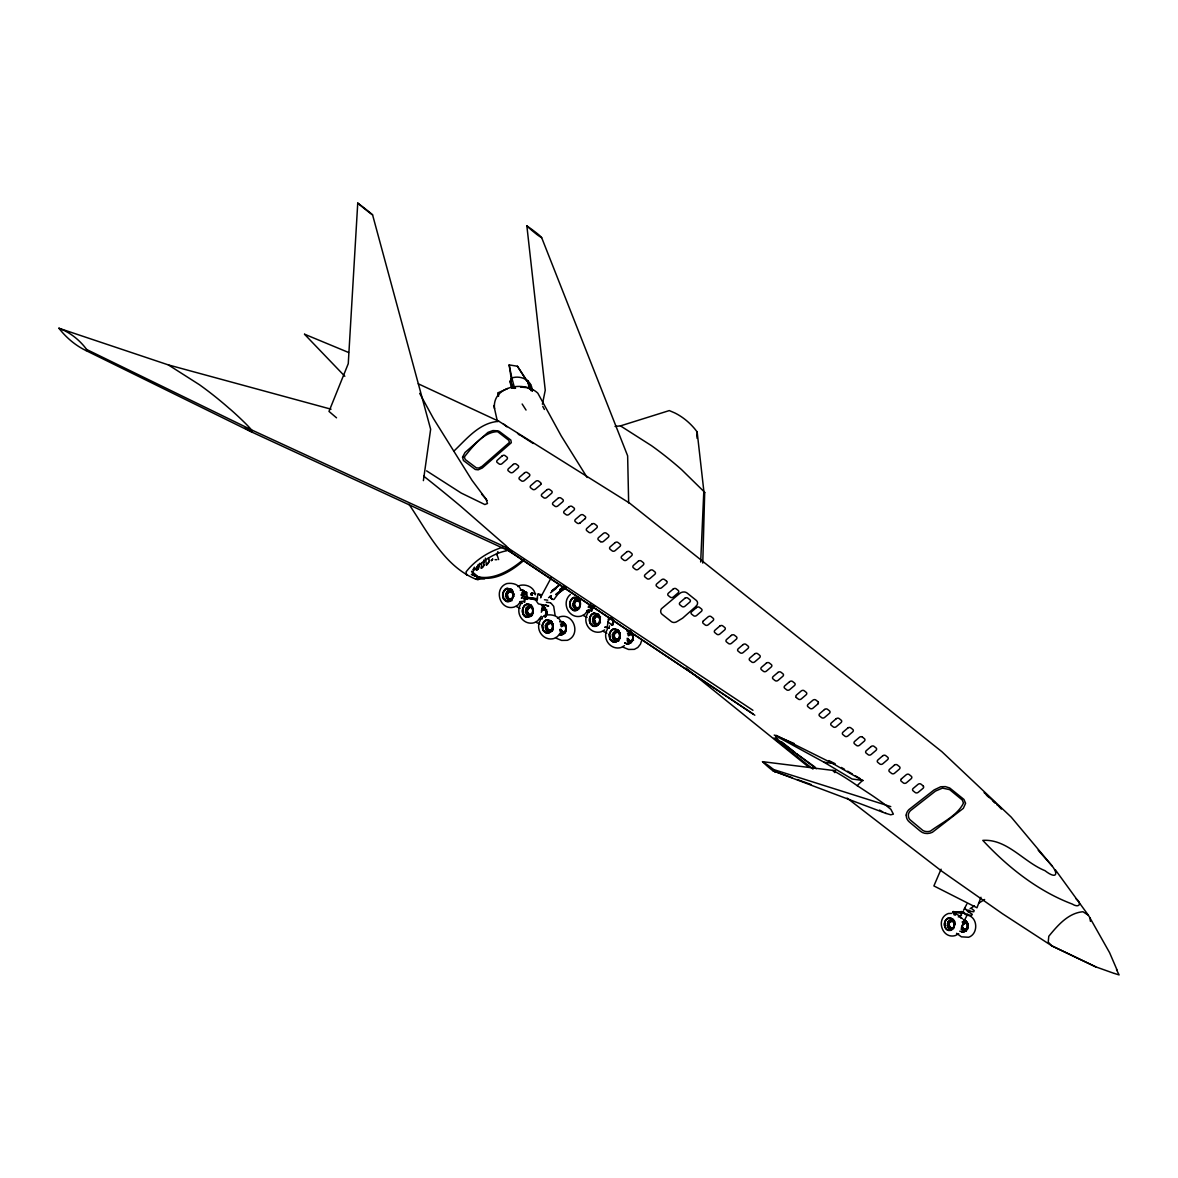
<?xml version="1.0" encoding="UTF-8"?>
<svg xmlns="http://www.w3.org/2000/svg" width="1178" height="1178" viewBox="0 0 1178 1178"><rect width="100%" height="100%" fill="white"/><g stroke="black" fill="none" stroke-linecap="round" stroke-linejoin="round"><path stroke-width="1.5" d="M542.13 605.772A7.112 5.64 -82.3 0 1 544.118 606.699L546.474 610.984L545.664 616.079M555.074 615.093L553.689 606.331L551.024 603.18M608.731 617.787L607.274 626.608M506.923 596.524L506.938 594.419M526.713 612.28L526.728 610.175M553.307 623.604L552.526 624.369L550.391 622.676L547.947 623.339L546.504 626.019L546.518 628.036L547.431 627.771M573.936 605.566L575.379 600.868L577.824 600.206L579.959 601.899M620.335 632.645L619.54 633.411L617.405 631.717L614.96 632.38L613.517 635.06L613.532 637.077L614.445 636.812M948.481 925.658L948.496 923.685M513.122 593.535A6.243 4.948 -82.3 0 1 510.899 600.147L507.041 601.163L505.215 600.294L503.801 598.571L503.035 593.859A6.243 4.948 -82.3 0 1 507.129 588.72L510.987 589.56L513.431 594.301L512.931 597.408L510.766 599.249L510.825 600.5L509.176 600.544L506.363 598.306L505.745 594.257L507.644 590.738L512.106 590.001M533.236 611.662L532.265 615.387L530.615 616.256L527.376 615.564L525.506 612.162L526.198 608.025L529.01 605.639L532.338 606.375L532.736 608.614M552.718 625.047A6.243 4.948 -82.3 0 1 550.479 631.658L546.621 632.689L544.81 631.806L543.397 630.083L542.631 625.385A6.243 4.948 -82.3 0 1 546.71 620.246L550.582 621.071L553.012 625.827L553.277 629.612L552.055 631.143L548.757 632.071L545.944 629.832L545.34 625.768L548.815 621.41L551.687 621.528L551.422 622.809M579.944 606.449L577.78 608.29L577.838 609.541L576.189 609.586L574.599 608.849L572.729 605.448L574.658 599.779L577.942 598.895L579.561 599.646L579.046 600.765M600.25 620.703L597.629 625.297L593.683 626.284C587.822 624.502 588.175 615.004 593.8 613.12L597.968 613.988C601.767 617.346 600.824 624.561 595.921 626.357L593.756 626.416C587.881 624.664 588.102 615.078 593.771 613.208L597.835 614.062C600.957 616.963 600.795 622.293 597.747 625.179L595.98 625.341L593.167 623.103L593.226 617.066L596.039 614.68L599.352 615.417L599.749 617.655L600.53 616.889M619.731 634.088A6.243 4.948 -82.3 0 1 617.493 640.699L613.635 641.73L611.824 640.847L610.41 639.124L609.644 634.427A6.243 4.948 -82.3 0 1 613.738 629.288L617.596 630.112L620.04 634.868L619.54 637.961L617.375 639.816L617.434 641.068L615.77 641.112L612.972 638.874L612.354 634.809L615.829 630.451L619.142 631.172L618.627 632.291M952.089 928.235L952.148 929.398L948.437 930.325C942.96 928.676 943.21 919.768 948.511 918.045L952.457 918.766C956.021 921.932 955.137 928.706 950.528 930.399L948.496 930.458C942.93 928.765 943.21 919.768 948.54 917.956L950.587 917.898C955.167 919.562 955.638 926.217 952.236 929.295L949.1 928.75L947.333 925.555L947.995 921.667L952.236 919.385L954.872 921.49L954.592 925.069L953.238 927.601L950.882 928.264C947.465 927.263 947.73 921.77 950.926 920.636L954.136 922.212M702.765 563.084L704.694 492.301L681.532 469.58A515.066 408.84 -82.3 0 0 651.508 445.682L620.467 425.891L615.063 426.421M510.766 599.249L509.485 599.278C505.848 598.218 506.128 592.372 509.529 591.165L512.945 592.858M531.793 614.342L529.275 615.049C525.638 613.974 525.918 608.142 529.32 606.935L531.823 607.495M552.511 628.919L549.066 630.804L546.931 629.111L546.504 626.019L545.34 625.768M577.78 608.29L575.276 607.76L573.936 603.548L572.773 603.298M597.57 624.045L596.289 624.09C592.652 623.015 592.946 617.184 596.333 615.961L598.836 616.536M617.375 639.816L614.872 639.271L613.517 635.06L612.354 634.809M523.915 602.149L524.578 596.981L536.962 598.822M590.958 611.191L591.621 606.022L594.846 606.523M700.674 562.024L703.826 490.946L697.14 431.884L694.637 428.718A85.081 67.529 -82.3 0 0 674.847 412.963L669.295 410.577L620.467 425.891M423.388 480.639L430.647 429.263L372.587 214.897A20.806 3.092 32.8 0 0 369.141 211.922A97.362 14.504 32.8 0 0 357.744 203.087L348.261 363.663L329.001 411.416A614.621 91.545 32.8 0 0 336.525 417.822M524.725 602.164L525.329 597.629L536.903 599.808M591.768 611.22L592.372 606.67M530.144 616.462L530.262 615.181L531.543 615.152M549.949 632.218L550.052 630.937L551.333 630.907M577.382 609.748L577.485 608.452M597.172 625.503L597.275 624.222M951.706 929.589L951.809 928.382L953.017 928.352M510.81 591.165L510.913 589.854L512.533 590.605L512.018 591.724M530.601 606.92L530.704 605.61M550.391 622.676L550.509 621.366L552.129 622.131L551.613 623.25M577.824 600.206L577.942 598.895M597.614 615.961L597.732 614.651M617.405 631.717L617.522 630.407M952.133 920.622L952.236 919.385M962.853 928.529L964.856 930.119L964.753 931.356L962.117 929.251L962.397 927.174L961.542 927.469M484.04 561.126A7.318 1.767 -71.6 0 0 484.143 564.822L483.584 565.72A12.089 2.916 -71.6 0 1 481.154 568.061L481.773 562.981M542.395 404.245L545.252 390.242L526.861 225.911A97.362 35.738 23.5 0 1 538.39 234.481A20.806 7.642 23.5 0 1 541.689 237.706L627.638 455.842L628.654 502.918M537.065 598.483L537.948 594.183L541.718 594.699M540.731 597.85L541.306 594.993L537.948 594.183M953.09 920.754L953.341 919.547L951.75 919.576L951.853 920.754M953.09 912.258L962.087 911.566L961.866 912.67L953.09 912.258L961.881 912.891M953.738 912.346L963.707 911.978M494.554 408.737C491.638 386.458 524.077 380.052 537.831 393.187L561.184 435.86L587.159 477.502M509.176 600.544L509.485 599.278M528.966 616.3L529.275 615.049M548.757 632.071L549.066 630.804M576.189 609.586L576.498 608.319M595.98 625.341L596.289 624.09M615.77 641.112L616.079 639.845M950.587 929.442L950.882 928.264M704.724 492.566L703.693 492.949M542.174 618.082L542.528 616.83M589.398 611.367L589.751 610.116M609.188 627.123L609.541 625.871M545.591 616.035L546.415 610.999L544.103 606.817L542.116 605.89M612.604 625.076L613.488 620.026L612.678 625.12M533.222 611.838L530.866 616.241L526.743 617.375C520.809 615.564 521.118 606.037 526.787 604.078L530.939 604.947L533.266 609.232M520.543 604.476C514.963 613.782 523.739 625.651 534.164 622.75L537.61 620.88L540.26 617.566M527.641 610.233L529.997 605.831M540.334 620.232C534.768 629.538 543.529 641.421 553.954 638.52L557.4 636.635L560.051 633.322M587.557 613.517C581.991 622.823 590.752 634.692 601.178 631.791L604.638 629.921M607.347 629.273C601.781 638.579 610.557 650.462 620.983 647.561L624.428 645.677M641.877 639.904L640.449 644.175L637.799 647.488L634.353 649.358L628.581 649.461L623.206 647.237M962.411 925.628L966.402 921.299L963.324 922.124L963.766 923.11M479.549 563.452A42.04 7.451 -65.9 0 1 479.063 565.19A7.318 1.296 -65.9 0 0 478.43 568.223L477.915 568.871A12.089 2.15 -65.9 0 1 476.148 569.754L478.018 564.733M512.533 597.099L512.975 594.404L511.767 592.195M532.279 595.288L531.057 595.126L531.69 592.843L535.681 593.8M532.338 612.854L532.765 610.16L531.572 607.951M541.276 612.251L542.528 609.939L544.751 609.365M546.563 614.769L546.563 610.808M552.129 628.61L552.556 625.916L551.363 623.707M579.561 606.14L579.988 603.445L578.796 601.236M599.352 621.896L599.779 619.201L598.586 616.992M619.142 637.651L619.569 634.957L618.376 632.748M953.753 926.202L954.165 923.67L953.031 921.594M961.911 925.599L964.075 922.904L967.02 923.464M524.195 595.258L525.388 592.004L521.383 598.174M967.653 926.836L967.904 928.882M527.037 597.864L526.654 598.91L524.033 598.483M980.965 897.268L976.96 907.782L933.889 885.93L941.075 869.202M532.235 391.096C532.338 380.347 521.103 374.957 511.841 377.961L509.986 381.716L511.605 388.225M531.042 594.389L531.69 592.843L532.044 594.124L531.69 592.843L531.293 594.021M488.649 558.593L488.502 558.563A42.04 13.532 -76.5 0 0 488.296 557.989A7.318 2.356 -76.5 0 0 489.665 560.11L489.135 561.243A12.089 3.887 -76.5 0 1 486.323 564.984L486.47 565.013A12.089 3.887 -76.5 0 0 489.282 561.288M509.294 598.851L508.778 599.97L507.556 598.468L508.366 597.732M529.084 614.607L528.569 615.726L527.346 614.224L528.171 613.488M545.547 608.157L545.031 609.276L545.988 610.41L546.725 609.63M565.337 623.913L565.779 626.166M562.083 632.144L561.567 633.278L563.158 634L563.305 632.719L560.595 629.538L559.697 629.862M596.097 623.648L595.582 624.767L594.36 623.265L595.184 622.529M632.35 632.954L631.835 634.073L632.792 635.207L633.543 634.427M629.096 641.185L628.581 642.319L630.171 643.041L630.318 641.76L627.624 638.579M953.267 921.167L953.753 920.106M950.705 927.852L950.219 928.912L949.07 927.498L949.836 926.791M963.236 930.635L963.722 929.589M532.323 390.772L532.854 389.771L527.081 387.65L520.602 387.076M304.66 334.257L348.541 352.458M537.639 597.879L536.123 600.692L538.361 603.858L548.654 606.022M540.864 596.907L551.245 577.632M962.735 911.713L960.026 916.749L962.617 918.811M963.516 910.27L966.814 904.144M965.018 919.135L967.727 914.099M484.291 564.866L483.731 565.779A12.089 2.916 -71.6 0 1 481.301 568.105M507.585 599.808L508.263 598.718M527.376 615.564L528.053 614.474M540.584 617.36L541.262 616.256M547.166 631.334L547.844 630.23M574.599 608.849L575.276 607.76M560.375 633.116L561.052 632.012L560.139 630.893M587.807 610.631L588.485 609.541M594.389 624.605L595.067 623.515M614.194 640.376L614.872 639.271M627.403 642.157L628.08 641.053L627.152 639.934M949.1 928.75L949.733 927.719M563.585 586.32L553.94 599.514L551.922 599.234L550.185 597.275M521.972 598.247L523.459 596.259M590.369 604.181L588.146 607.171L590.988 607.568M589.486 606.258L590.958 604.255M520.941 595.052L522.796 593.491L524.976 593.977M521.928 595.184L524.961 593.609M533.31 612.987L531.455 614.548L529.349 614.106M561.523 626.711L564.542 625.12M608.746 619.981L611.765 618.406M611.794 624.693L613.046 622.382L612.604 619.716L610.749 618.273L608.555 618.848M628.537 635.752L631.57 634.162M963.251 924.494L965.003 923.037M967.727 928.087L965.989 929.56L963.972 929.103M521.574 594.905L525.035 593.079M520.47 601.811L517.819 605.124L514.374 606.994C500.032 611.367 492.875 588.558 506.82 583.566C511.915 582.742 517.819 583.89 520.529 588.779M541.365 610.66L544.84 608.835M545.974 614.96L545.502 617.169M570.402 594.448C560.713 602.621 568.974 619.643 581.387 616.035L584.833 614.165L587.483 610.852M561.155 626.431L563.261 624.59L563.202 623.339L561.626 624.207L562.097 625.253M565.764 630.716L565.307 632.939M608.393 619.702L611.853 617.876M612.059 625.165L612.987 624.001M628.183 635.457L631.644 633.631M631.85 640.92L632.777 639.757L633.514 640.42M477.944 568.753L477.311 569.46L478.577 568.282A7.318 1.296 -65.9 0 1 479.711 563.864M453.81 451.189C466.812 438.834 479.593 422.475 498.957 421.341L629.641 503.168L941.87 751.667L1011.18 817.076L1052.057 865.874C1058.831 874.488 1056.165 879.421 1044.96 870.66C1023.594 862.031 1007.043 838.677 982.805 840.385C1007.75 867.141 1037.715 890.966 1072.216 904.041C1079.298 908.547 1082.332 903.393 1076.147 898.947M528.893 383.689L517.422 366.24L509.161 364.9L511.223 378.609M954.077 911.625C951.206 911.669 956.33 911.963 955.638 914.643M584.921 518.791L585.127 518.614A2.194 1.62 -22.5 0 0 585.157 516.406L583.198 514.933A2.15 1.576 -22.5 0 0 580.268 515.272L575.571 519.292A2.194 1.62 -22.5 0 0 575.335 521.677L577.279 523.165A2.135 1.576 -22.5 0 0 580.003 523.003L580.224 522.826M560.345 631.776L561.17 631.025M627.359 640.817L628.183 640.066M967.918 923.257L967.639 925.334M524.181 560.08C510.972 571.89 490.313 584.671 472.805 574.746L472.29 572.169C480.933 561.67 493.494 553.307 506.996 550.671M472.834 569.71L473.158 569.43A7.318 0.987 -59.6 0 1 473.747 568.459M580.106 522.929L585.039 518.688M695.845 606.479L682.636 618.155L677.321 621.38A5.301 4.344 -37.5 0 1 671.342 621.616L662.065 614.283A5.286 4.344 -37.5 0 1 661.403 608.79L679.603 593.535A5.316 4.197 -19.1 0 1 686.98 592.946L696.286 600.382A5.316 4.197 -19.1 0 1 695.845 606.464M703.399 620.894L708.096 616.86A2.165 1.708 -19.1 0 1 711.1 616.609L713.132 618.244A2.165 1.708 -19.1 0 1 712.955 620.718L708.258 624.752A2.165 1.708 -19.1 0 1 705.254 625.003L703.222 623.368A2.165 1.708 -19.1 0 1 703.399 620.894M731.376 635.384L726.664 639.418A2.165 1.708 -19.1 0 0 726.487 641.907L728.534 643.527A2.165 1.708 -19.1 0 0 731.523 643.291L736.235 639.256A2.165 1.708 -19.1 0 0 736.412 636.768L734.365 635.148A2.165 1.708 -19.1 0 0 731.376 635.398M817.694 704.12L812.997 708.155A2.165 1.708 -19.1 0 1 810.008 708.39L807.961 706.771A2.165 1.708 -19.1 0 1 808.152 704.282L812.835 700.262A2.165 1.708 -19.1 0 1 815.839 700.012L817.885 701.646M882.675 755.849L877.978 759.884A2.165 1.708 -19.1 0 0 877.787 762.372L879.833 763.992A2.165 1.708 -19.1 0 0 882.837 763.742L887.535 759.722A2.165 1.708 -19.1 0 0 887.711 757.233L885.679 755.613A2.165 1.708 -19.1 0 0 882.675 755.849M551.716 590.914L558.887 585.245M551.922 591.091L559.108 585.422M550.597 592.784L556.355 588.264M522.399 560.375C508.867 571.639 488.841 583.095 471.362 574.466M539.495 595.184L540.304 595.288M960.998 929.103L961.925 928.397L961.469 927.042M506.363 598.306L507.35 597.585M526.154 614.062L527.14 613.34M573.377 607.347L574.363 606.626M545.944 629.832L546.931 629.111M593.167 623.103L594.154 622.382M612.972 638.874L613.944 638.152M947.951 927.336L948.879 926.659M548.55 597.717L551.407 595.641M559.948 589.398L562.789 587.321M560.065 589.972L564.336 586.85M555.987 594.139L565.955 586.865M556.09 594.669L566.058 587.395M560.124 589.545L562.981 587.469M556.281 594.802L566.265 587.542M484.614 578.943L475.588 579.075L478.032 579.782L480.712 577.853L478.459 576.999L475.588 579.075C443.811 565.838 427.452 531.455 409.002 504.317M970.127 908.606L974.471 905.867M978.83 903.128L984.631 899.491M577.279 599.219L579.223 598.13M544.796 616.933L546.018 616.256M958.715 933.742L955.476 935.509C942.002 939.617 935.273 918.177 948.378 913.495L951.883 913.362M525.314 591.783L522.045 592.681L522.517 593.741M545.105 607.553L541.836 608.437L542.307 609.497M517.819 586.585L520.102 585.363C526.728 583.89 534.459 587.483 535.283 594.787M557.415 618.097L559.697 616.874C574.069 612.383 581.328 635.281 567.325 640.317L561.567 640.42L556.193 638.196M958.288 916.955L961.513 915.232M541.541 609.806L543.721 609.232C546.857 610.13 546.769 615.24 543.721 616.197M576.587 601.443L578.766 600.868M549.154 623.913L550.2 623.368M561.332 625.562L563.526 624.988C566.647 625.886 566.559 630.996 563.511 631.968L561.332 631.511L560.095 629.273M628.345 634.603L630.539 634.029C633.661 634.927 633.573 640.037 630.539 641.009L628.345 640.552L627.123 638.314M950.955 921.785L951.957 921.27M530.615 384.588L529.879 384.956L531.101 389.83M834.834 772.635A332.608 270.587 -38.4 0 1 832.934 770.412A367.565 299.021 -38.4 0 1 857.172 785.623L862.561 780.425L832.507 763.373L776.081 735.308L776.302 738.459L816.295 768.748M543.868 605.315L541.394 604.991M498.235 392.716L498.456 396.264L498.235 392.716L507.674 388.563M547.741 600.191L544.442 599.749M513.431 594.301L514.33 593.977M547.372 611.529L546.474 613.443L547.402 613.664M594.654 621.056L593.741 621.321L593.756 619.216L594.669 619.407M550.406 602.768L546.371 602.223M505.715 596.407L506.864 596.112M525.506 612.162L526.654 611.883M572.729 605.448L573.877 605.153M545.296 627.918L546.445 627.638M592.519 621.204L593.668 620.909M612.31 636.959L613.473 636.68M947.333 925.555L948.423 925.275M502.888 547.21C488.752 551.437 475.132 560.257 466.046 571.904L466.709 575.188M696.831 433.033L697.14 431.884M522.708 601.34L519.896 601.634M586.659 610.646L589.471 610.337M509.529 598.733L510.678 598.66M576.543 607.774L577.691 607.701M529.32 614.489L530.468 614.415M543.559 616.403L544.707 616.33M596.333 623.53L597.496 623.456M549.11 630.245L550.273 630.171M616.123 639.286L617.287 639.212M630.363 641.2L631.526 641.141M950.926 927.734L952.015 927.675M512.077 600.618L510.354 600.706L510.457 599.425L511.753 599.381M618.686 641.185L616.963 641.259L617.066 639.978L618.362 639.948M522.325 603.327L520.146 603.401L522.31 603.254M609.129 628.124L604.962 627.211M546.401 615.093C551.495 614.253 557.415 615.417 560.11 620.291M510.722 591.695L508.572 592.269L507.335 594.581L508.543 598.203M577.735 600.736L575.6 601.31L574.349 603.622L575.556 607.244M530.512 607.45L528.377 608.025L527.126 610.337L528.333 613.959M597.54 616.492L595.391 617.066L594.139 619.378L595.346 623M550.317 623.206L548.168 623.78L546.916 626.092L548.123 629.729M617.331 632.247L615.181 632.822L613.944 635.133L615.137 638.77M952.045 921.122L950.028 921.667L948.864 923.832L949.998 927.248M510.619 591.857L511.753 591.827M597.423 616.654L600.338 618.067M551.245 630.304L549.154 629.862M618.273 639.345L616.168 638.903M951.868 927.822L952.928 927.793M559.8 621.689L561.906 621.645C567.899 623.295 567.634 632.998 561.906 634.839L559.741 634.927C566.058 635.443 568.4 626.269 563.894 622.573A7.112 5.64 -82.3 0 0 559.786 621.616M626.814 630.731L630.922 631.614M961.557 932.107C967.609 932.888 969.641 924.008 965.43 920.592L963.589 919.738M539.966 619.039L542.101 619.01M609.129 628.051L605.05 627.138M964.856 930.119L966.063 930.119L966.343 931.327M511.826 591.297L510.516 591.297L510.413 590.045M598.645 616.094L597.32 616.094L597.217 614.842M618.435 631.85L617.11 631.864L617.022 630.598M495.084 559.697L496.866 559.697M513.343 387.96L515.581 388.195M886.077 813.453L773.033 770.81A109.79 76.776 78.6 0 1 762.519 761.665L835.496 770.736M527.641 599.411L526.581 592.269L526.021 595.626L527.037 599.322L524.225 598.557M551.348 596.598L549.773 596.392L552.364 599.293M591.974 607.73L593.697 607.951M547.932 605.993L545.708 604.903M777.627 738.65L773.887 738.135L812.982 769.101M794.031 743.451L774.24 735.057L824.011 762.225L835.173 763.727L828.856 760.59M863.297 780.528L852.121 779.026L824.011 762.225M524.578 596.981L537.477 598.969L537.021 600.132L525.329 597.629M613.547 634.971L614.474 635.178M546.533 625.93L547.446 626.136M505.745 594.257L506.908 594.507M592.563 619.054L593.727 619.304M525.55 610.013L526.713 610.263M947.377 923.537L948.467 923.773M524.799 591.916L526.581 592.269M513.431 595.891L514.359 596.112M753.036 713.971L508.719 550.833L250.811 431.604L85.523 350.337A104.091 82.622 -82.3 0 1 58.9 328.235L168.336 364.9L331.047 409.193M966.917 915.085C977.917 916.499 978.741 933.874 968.61 937.261L961.395 936.834L956.565 933.3M1114.447 973.47L1119.1 974.913L1116.494 969.685M762.519 761.665A102.088 71.387 78.6 0 1 773.475 769.499L890.759 806.621M86.156 350.632L86.833 349.675L84.242 346.376A85.081 67.529 -82.3 0 0 64.451 330.62L58.9 328.235M967.3 910.123L969.685 910.447L968.684 912.317L967.904 911.374L972.292 914.334L971.6 915.38L965.238 914.526L963.545 912.685L967.094 914.378M847.159 798.124L941.944 871.308L1002.566 913.789L1051.866 945.875L1095.658 966.814L1114.123 973.396M773.033 770.81L792.028 777.657M797.211 779.512L811.038 784.489M518.821 434.594L519.748 435.08M774.653 771.855L775.433 771.678L773.475 769.499M885.561 813.262L890.745 814.808L893.38 814.145L890.892 809.374L885.458 804.942A423.565 369.126 -29.6 0 0 871.072 794.767L857.172 785.623M479.063 565.19L479.21 565.249A42.04 7.451 -65.9 0 0 479.696 563.526M478.135 568.606L478.062 568.93A12.089 2.15 -65.9 0 1 476.295 569.813M418.278 383.807L498.957 421.341M963.604 919.635L965.504 920.533A6.67 5.301 -82.3 0 1 967.639 927.012L965.371 931.047L963.545 932.063L959.717 931.194M1095.658 966.814L1051.866 945.875L1048.229 942.12L1048.788 936.274C1057.55 925.599 1068.21 912.979 1082.965 911.743L1088.369 915.232L1089.959 917.898L1109.602 952.693L1117.186 970.289M583.625 615.726L587.086 617.39M603.416 631.482L606.876 633.16M516.597 606.685L520.058 608.349M536.388 622.44L539.863 624.119M576.572 607.377L577.544 607.848M965.135 922.889C968.007 923.802 967.889 928.529 965.062 929.427L963.015 928.986L961.925 926.909M86.745 349.542L251.694 429.955L509.647 549.081L752.933 710.305M955.623 913.863L958.833 915.439L961.263 918.384M624.841 642.894L626.77 643.836C632.233 644.675 634.883 637.534 632.453 633.366C634.736 637.607 632.144 644.454 626.755 643.968L624.752 642.967M517.554 433.475L518.423 433.975M879.51 810.066L882.631 811.848M509.5 551.348L511.9 552.114L506.393 546.091L460.76 506.304A2190.727 1738.905 -82.3 0 0 423.741 476.192M168.336 364.9L199.391 384.691A515.066 408.84 -82.3 0 1 229.401 408.589C231.654 410.135 267.156 442.604 245.157 427.967M841.416 767.467L844.538 769.322M847.674 771.192L852.357 773.99M855.478 775.86L860.161 778.658M520.956 435.595L533.236 443.502M426.598 470.861L461.246 493.067L484.821 504.537L487.471 503.521L485.954 498.957L481.566 494.068M754.818 715.223L505.009 548.212M573.436 601.31L574.437 602.032M593.226 617.066L594.227 617.802M613.016 632.836L614.032 633.558M506.407 592.269L507.423 592.99M526.198 608.025L527.214 608.761M546.003 623.795L547.004 624.517M947.995 921.667L948.953 922.345M796.446 753.655L815.073 767.114M971.423 908.459L974.177 910.565L973.735 911.787L967.138 910.903L964.708 908.061L965.504 909.033M666.571 581.181L664.539 579.561A2.165 1.708 -19.1 0 0 661.535 579.797L656.838 583.817A2.165 1.708 -19.1 0 0 656.661 586.305L658.693 587.925A2.165 1.708 -19.1 0 0 661.697 587.689L666.395 583.655A2.165 1.708 -19.1 0 0 666.571 581.181M862.399 737.075L864.431 738.709A2.165 1.708 -19.1 0 1 864.254 741.183L859.557 745.218A2.165 1.708 -19.1 0 1 856.553 745.468L854.521 743.833A2.165 1.708 -19.1 0 1 854.698 741.36L859.395 737.325A2.165 1.708 -19.1 0 1 862.399 737.075M600.5 541.6L598.468 539.98A2.165 1.708 -19.1 0 1 598.645 537.492L603.342 533.457A2.165 1.708 -19.1 0 1 606.346 533.222L608.378 534.841A2.165 1.708 -19.1 0 1 608.201 537.33L603.504 541.365A2.165 1.708 -19.1 0 1 600.5 541.6M796.328 697.509L798.36 699.128A2.165 1.708 -19.1 0 0 801.364 698.878L806.061 694.858A2.165 1.708 -19.1 0 0 806.238 692.369L804.206 690.75A2.165 1.708 -19.1 0 0 801.202 690.985L796.505 695.02A2.165 1.708 -19.1 0 0 796.328 697.509M781.662 741.86L795.091 752.595M589.692 607.362L592.49 609.586M607.892 621.837L612.089 625.179M984.101 792.632L984.867 793.25M686.023 668.073L808.653 767.055M923.11 785.859L921.034 784.18A2.179 1.767 -17.4 0 0 918.015 784.371L913.289 788.347A2.165 1.708 -13.1 0 0 913.083 790.821L915.159 792.485A2.194 1.723 -13.1 0 0 918.207 792.338L922.963 788.376A2.15 1.738 -17.4 0 0 923.11 785.859M471.553 571.301L478.459 576.999M503.271 423.786L506.893 426.848M949.866 922.477L949.115 921.814L950.263 920.386L950.72 921.343M595.214 617.935L594.404 617.228L595.641 615.696L596.112 616.727M575.424 602.164L574.614 601.472L575.851 599.941L576.322 600.971M547.991 624.649L547.181 623.957L548.418 622.426L548.889 623.442M528.2 608.893L527.391 608.187L528.627 606.655L529.099 607.686M508.41 593.123L507.6 592.431L508.837 590.9L509.308 591.93M985.309 793.633L995.381 802.925M986.428 795.121L989.064 797.506M619.54 637.961L620.305 638.653M599.735 622.205L600.5 622.897M992.995 801.069L995.042 802.954M996.824 804.618L997.589 805.354M998.267 805.752L1001.388 809.095M304.454 334.184L344.83 376.268M1052.057 865.874L1038.201 850.251M629.376 640.685L628.095 638.447M562.362 631.644L561.081 629.405M967.256 923.022L968.11 924.082M632.615 634.677L633.381 635.605M565.587 625.636L566.353 626.563M487.118 500.532L472.01 480.315L433.519 418.646L419.677 393.349M1055.444 869.924L1088.369 915.232M949.159 920.224L949.821 921.255M614.253 631.305L614.96 632.38M594.448 615.534L595.17 616.624M574.658 599.779L575.379 600.868M547.225 622.264L547.947 623.339M527.435 606.508L528.156 607.583M507.644 590.738L508.351 591.827M522.149 404.01L526.036 410.062M517.422 366.24L526.919 381.157M627.462 633.087L628.095 634.132M560.433 624.045L561.081 625.091M529.555 389.182L527.523 380.509L529.099 383.468M542.764 406.381L544.398 409.473M953.665 912.037L955.137 915.129M953.238 927.601L953.679 928.588M629.111 634.294L628.64 633.249L630.23 632.38L630.274 633.631M608.849 617.478L609.321 618.538M618.597 639.139L619.068 640.184M579.016 607.612L579.488 608.673M551.584 630.097L552.055 631.143M513.078 387.827L510.707 381.348L511.841 377.961L509.161 364.9M531.69 592.843L532.309 594.566M527.523 380.509L531.101 390.684M528.51 615.211L527.7 612.854L528.421 615.284M595.14 620.909L595.567 622.175M600.235 619.098L597.806 614.356L593.933 613.532A6.243 4.948 -82.3 0 0 589.854 618.656L590.62 623.368L592.033 625.091L593.845 625.96L597.702 624.944A6.243 4.948 -82.3 0 0 599.941 618.332M533.222 610.071L530.792 605.315L526.919 604.491A6.243 4.948 -82.3 0 0 522.826 609.615L523.606 614.327L525.005 616.05L526.831 616.933L530.689 615.903A6.243 4.948 -82.3 0 0 532.927 609.291M574.864 606.155L575.644 608.57M962.853 927.027L963.236 928.264M593.123 605.86L593.8 608.334M514.668 388.431L511.841 377.961L509.986 381.716L510.707 381.348L512.342 387.856M953.238 911.507L954.077 914.835M950.631 919.429L950.926 920.636M615.829 630.451L616.123 631.732M596.039 614.68L596.333 615.961M576.233 598.925L576.543 600.206M548.815 621.41L549.11 622.691M529.01 605.639L529.32 606.935M509.22 589.884L509.529 591.165M493.847 405.512L497.411 421.459M485.395 558.122L486.47 565.013M1089.959 917.898L1090.416 921.343M696.758 434.785L697.14 438.393M549.993 621.557L550.097 622.823M530.203 605.801L530.306 607.068M964.841 921.343L964.9 922.521M550.347 630.775L550.406 632.026M543.411 607.583L543.47 608.835M530.556 615.019L530.615 616.256M523.621 591.827L523.68 593.079M817.885 701.632A2.165 1.708 -19.1 0 1 817.694 704.12M577.22 599.116A7.112 5.64 -82.3 0 1 579.223 598.056M626.814 630.657A7.112 5.64 -82.3 0 1 630.937 631.496M541.689 237.706A20.806 7.642 23.5 0 1 536.991 234.555A97.362 35.738 23.5 0 1 526.861 225.911M372.587 214.897A20.806 3.092 32.8 0 1 368.007 211.495A97.362 14.504 32.8 0 1 357.744 203.087M474.16 567.619A7.318 0.987 -59.6 0 1 474.381 567.178M492.699 559.123A12.089 5.006 -80.3 0 1 491.462 560.743L491.314 560.713A12.089 5.006 -80.3 0 0 492.551 559.108M497.896 551.613A12.089 6.184 -82.9 0 1 497.661 552.261M497.411 552.88A12.089 6.184 -82.9 0 1 496.571 554.588M484.011 560.286A42.04 10.131 -71.6 0 1 484.011 562.48L483.849 562.421A42.04 10.131 -71.6 0 0 483.863 560.242M496.512 553.66A51.405 40.803 -82.3 0 1 498.633 559.594M502.653 593.771L503.462 598.851L506.938 601.619L509.102 601.56C514.006 599.764 514.948 592.549 511.149 589.177L506.996 588.323C501.386 590.207 501.003 599.705 506.879 601.487L508.94 601.443C513.814 599.749 514.727 592.593 511.016 589.265L506.967 588.411L504.964 589.471L502.653 593.771M533.045 609.203L533.045 611.838L530.718 616.138L526.669 617.243C518.718 615.211 523.106 600.25 530.822 605.021L533.045 609.203M542.233 625.282L543.043 630.363L546.533 633.146L548.698 633.087C553.601 631.29 554.543 624.06 550.744 620.703L546.577 619.834C540.952 621.734 540.584 631.217 546.459 633.013L548.521 632.954C553.395 631.275 554.308 624.104 550.612 620.777L546.548 619.923L544.56 620.983L542.263 625.297M569.666 602.812L570.476 607.892L573.966 610.66L576.13 610.602C581.034 608.805 581.976 601.59 578.162 598.218L574.01 597.364C568.4 599.249 568.017 608.746 573.892 610.528L575.954 610.484C580.828 608.79 581.741 601.634 578.045 598.306L573.981 597.452L571.993 598.512L569.666 602.812M609.262 634.324L610.071 639.404L613.547 642.187L615.711 642.128C620.615 640.317 621.557 633.101 617.758 629.744L613.605 628.875C607.966 630.775 607.612 640.258 613.488 642.054L615.549 641.995C620.423 640.317 621.321 633.146 617.625 629.818L613.561 628.964L611.573 630.024L609.291 634.338M462.542 457.167L463.425 460.495L475.279 469.477L478.194 469.831L482.332 467.975L511.326 442.707L510.84 440.057L499.737 431.752A4.197 1.9 11.3 0 0 497.764 430.809L492.964 430.559L488.016 432.37L465.015 452.514L462.542 457.167M464.309 456.931L465.251 459.523L476.383 467.887L478.945 467.99L482.052 466.355L509.411 442.442L508.778 440.277L498.294 432.179A2.474 1.458 0.7 0 0 497.087 431.663C483.142 432.267 472.319 447.169 464.309 456.931M906.221 815.102L906.221 815.147A11.353 9.895 -29.6 0 0 909.372 821.994L920.474 831.27A11.279 9.822 -29.6 0 0 932.372 832.286L963.324 808.344L965.607 803.278L963.928 799.42L949.718 787.994L945.374 786.61L940.795 786.742L934.198 789.864L908.989 809.551A11.471 9.144 -9 0 0 906.397 813.954L906.221 815.102M965.283 921.152L966.284 922.889L966.77 921.844L965.283 921.152M524.122 591.636L524.019 592.946L522.693 592.946L522.428 591.665L524.122 591.636M543.912 607.392L543.809 608.702L542.484 608.702L542.219 607.421L543.912 607.392M563.717 623.147L563.599 624.458L562.274 624.458L562.024 623.191L563.717 623.147M630.731 632.188L630.628 633.499L629.302 633.499L629.037 632.233L630.731 632.188M963.53 802.998C957.419 815.662 941.546 822.818 930.502 831.064A9.174 7.996 -29.6 0 1 922.801 830.402L910.064 819.785A9.262 8.069 -29.6 0 1 908.547 817.031L908.312 815.058A9.233 7.362 -9 0 1 908.768 813.203A9.424 7.51 -9 0 1 910.579 810.567L935.509 791.071L942.459 788.111L949.63 789.628L962.22 799.95L963.53 802.998M579.12 599.042L578.854 600.338L577.529 600.338L577.426 599.087L579.12 599.042M963.899 929.987L963.633 931.209L962.117 930.487L962.75 929.457L963.899 929.987M562.318 632.586L561.965 633.852L563.688 633.764L563.599 632.557L562.318 632.586M629.332 641.627L628.978 642.894L630.701 642.805L630.628 641.598L629.332 641.627M548.874 630.363L548.359 631.496L547.137 629.994L547.961 629.243L548.874 630.363M576.307 607.892L575.792 609.011L574.569 607.509L575.394 606.773L576.307 607.892M615.888 639.404L615.372 640.537L614.15 639.036L614.975 638.285L615.888 639.404M540.893 484.143L540.79 484.364A2.194 1.62 -22.5 0 1 540.29 484.968L535.578 489.003A2.15 1.576 -22.5 0 1 532.647 489.341L530.689 487.854A2.194 1.62 -22.5 0 1 530.925 485.469L535.843 481.257A2.15 1.605 -25.1 0 1 538.537 481.066L540.511 482.553A2.179 1.634 -25.1 0 1 540.893 484.143M615.917 632.483L615.019 633.69L614.209 632.998L615.431 631.467L615.917 632.483M901.479 778.805L901.288 778.982A2.165 1.708 -13.1 0 0 901.288 781.264L903.364 782.943A2.194 1.723 -13.1 0 0 906.412 782.781L911.124 778.776A2.15 1.738 -17.4 0 0 911.286 776.258L909.21 774.579A2.179 1.767 -17.4 0 0 906.191 774.785L901.479 778.805M502.078 455.96L497.44 460.097A2.194 1.62 -22.5 0 0 497.204 462.483L499.163 463.955A2.15 1.576 -22.5 0 0 502.108 463.617L506.746 459.494A2.179 1.634 -25.1 0 0 506.952 457.079L504.994 455.577A2.15 1.605 -25.1 0 0 502.078 455.96M513.255 464.441L508.601 468.549A2.194 1.62 -22.5 0 0 508.366 470.935L510.324 472.422A2.15 1.576 -22.5 0 0 513.269 472.084L517.922 467.99A2.179 1.634 -25.1 0 0 518.143 465.56L516.185 464.073A2.15 1.605 -25.1 0 0 513.255 464.441M524.446 472.938L519.763 477.002A2.194 1.62 -22.5 0 0 519.527 479.402L521.486 480.874A2.15 1.576 -22.5 0 0 524.416 480.536L529.113 476.486A2.179 1.634 -25.1 0 0 529.32 474.057L527.361 472.569A2.15 1.605 -25.1 0 0 524.446 472.938M546.783 489.886L542.086 493.921A2.194 1.62 -22.5 0 0 541.851 496.306L543.809 497.793A2.15 1.576 -22.5 0 0 546.739 497.455L551.437 493.42A2.194 1.62 -22.5 0 0 551.687 491.035L549.728 489.562A2.15 1.576 -22.5 0 0 546.783 489.886M557.945 498.353L553.248 502.388A2.194 1.62 -22.5 0 0 553.012 504.773L554.971 506.245A2.15 1.576 -22.5 0 0 557.901 505.907L562.598 501.887A2.194 1.62 -22.5 0 0 562.834 499.501L560.89 498.014A2.15 1.576 -22.5 0 0 557.945 498.353M569.107 506.805L564.409 510.84A2.194 1.62 -22.5 0 0 564.174 513.225L566.132 514.712A2.15 1.576 -22.5 0 0 569.062 514.374L573.76 510.339A2.194 1.62 -22.5 0 0 573.995 507.954L572.037 506.466A2.15 1.576 -22.5 0 0 569.107 506.805M591.709 524.195L587.012 528.23A2.165 1.708 -19.1 0 0 586.821 530.718L588.867 532.338A2.165 1.708 -19.1 0 0 591.857 532.088L596.569 528.068A2.165 1.708 -19.1 0 0 596.745 525.579L594.699 523.96A2.165 1.708 -19.1 0 0 591.709 524.195M614.975 542.734L610.278 546.754A2.165 1.708 -19.1 0 0 610.101 549.242L612.148 550.862A2.165 1.708 -19.1 0 0 615.137 550.627L619.834 546.592A2.165 1.708 -19.1 0 0 620.026 544.103L617.979 542.484A2.165 1.708 -19.1 0 0 614.99 542.734M626.622 551.996L621.925 556.031A2.165 1.708 -19.1 0 0 621.734 558.519L623.78 560.139A2.165 1.708 -19.1 0 0 626.784 559.889L631.482 555.869A2.165 1.708 -19.1 0 0 631.658 553.38L629.612 551.76A2.165 1.708 -19.1 0 0 626.622 551.996M638.255 561.258L633.558 565.293A2.165 1.708 -19.1 0 0 633.381 567.781L635.428 569.401A2.165 1.708 -19.1 0 0 638.417 569.151L643.114 565.131A2.165 1.708 -19.1 0 0 643.306 562.642L641.259 561.022A2.165 1.708 -19.1 0 0 638.27 561.258M649.903 570.52L645.205 574.555A2.165 1.708 -19.1 0 0 645.014 577.043L647.061 578.663A2.165 1.708 -19.1 0 0 650.05 578.427L654.762 574.393A2.165 1.708 -19.1 0 0 654.939 571.904L652.892 570.285A2.165 1.708 -19.1 0 0 649.903 570.535M673.183 589.059L668.471 593.094A2.165 1.708 -19.1 0 0 668.294 595.582L670.341 597.202A2.165 1.708 -19.1 0 0 673.33 596.951L678.042 592.932A2.165 1.708 -19.1 0 0 678.219 590.443L676.172 588.823A2.165 1.708 -19.1 0 0 673.183 589.059M684.816 598.321L680.118 602.356A2.165 1.708 -19.1 0 0 679.927 604.844L681.974 606.464A2.165 1.708 -19.1 0 0 684.978 606.228L689.675 602.194A2.165 1.708 -19.1 0 0 689.852 599.705L687.819 598.085A2.165 1.708 -19.1 0 0 684.816 598.336M696.448 607.598L691.751 611.618A2.165 1.708 -19.1 0 0 691.574 614.106L693.621 615.726A2.165 1.708 -19.1 0 0 696.61 615.49L701.308 611.456A2.165 1.708 -19.1 0 0 701.499 608.967L699.452 607.347A2.165 1.708 -19.1 0 0 696.463 607.598M719.729 626.122L715.031 630.156A2.165 1.708 -19.1 0 0 714.855 632.645L716.901 634.265A2.165 1.708 -19.1 0 0 719.891 634.014L724.588 629.994A2.165 1.708 -19.1 0 0 724.779 627.506L722.732 625.886A2.165 1.708 -19.1 0 0 719.729 626.122M743.009 644.66L738.311 648.68A2.165 1.708 -19.1 0 0 738.135 651.169L740.167 652.789A2.165 1.708 -19.1 0 0 743.171 652.553L747.868 648.533A2.165 1.708 -19.1 0 0 748.045 646.045L746.013 644.425A2.165 1.708 -19.1 0 0 743.009 644.66M754.642 653.923L749.944 657.957A2.165 1.708 -19.1 0 0 749.768 660.446L751.814 662.065A2.165 1.708 -19.1 0 0 754.803 661.815L759.501 657.795A2.165 1.708 -19.1 0 0 759.692 655.307L757.645 653.687A2.165 1.708 -19.1 0 0 754.656 653.923M766.289 663.185L761.592 667.219A2.165 1.708 -19.1 0 0 761.4 669.708L763.447 671.327A2.165 1.708 -19.1 0 0 766.436 671.092L771.148 667.057A2.165 1.708 -19.1 0 0 771.325 664.569L769.278 662.949A2.165 1.708 -19.1 0 0 766.289 663.199M777.922 672.461L773.224 676.481A2.165 1.708 -19.1 0 0 773.048 678.97L775.095 680.589A2.165 1.708 -19.1 0 0 778.084 680.354L782.781 676.319A2.165 1.708 -19.1 0 0 782.972 673.831L780.926 672.211A2.165 1.708 -19.1 0 0 777.922 672.461M789.569 681.723L784.872 685.758A2.165 1.708 -19.1 0 0 784.681 688.246L786.727 689.866A2.165 1.708 -19.1 0 0 789.716 689.616L794.428 685.596A2.165 1.708 -19.1 0 0 794.605 683.107L792.558 681.488A2.165 1.708 -19.1 0 0 789.569 681.723M824.482 709.524L819.785 713.559A2.165 1.708 -19.1 0 0 819.593 716.033L821.64 717.652A2.165 1.708 -19.1 0 0 824.644 717.417L829.341 713.397A2.165 1.708 -19.1 0 0 829.518 710.908L827.471 709.289A2.165 1.708 -19.1 0 0 824.482 709.524M836.115 718.786L831.418 722.821A2.165 1.708 -19.1 0 0 831.241 725.309L833.288 726.929A2.165 1.708 -19.1 0 0 836.277 726.679L840.974 722.659A2.165 1.708 -19.1 0 0 841.166 720.17L839.119 718.551A2.165 1.708 -19.1 0 0 836.13 718.786M847.762 728.048L843.065 732.083A2.165 1.708 -19.1 0 0 842.874 734.571L844.92 736.191A2.165 1.708 -19.1 0 0 847.91 735.956L852.622 731.921A2.165 1.708 -19.1 0 0 852.798 729.432L850.752 727.813A2.165 1.708 -19.1 0 0 847.762 728.063M871.043 746.587L866.331 750.622A2.165 1.708 -19.1 0 0 866.154 753.11L868.201 754.73A2.165 1.708 -19.1 0 0 871.19 754.48L875.902 750.46A2.165 1.708 -19.1 0 0 876.079 747.971L874.032 746.351A2.165 1.708 -19.1 0 0 871.043 746.587M894.352 765.185L889.655 769.205A2.165 1.752 -17.4 0 0 888.948 770.751L888.992 770.972A2.12 1.679 -13.1 0 0 889.493 771.723L891.555 773.386A2.165 1.708 -13.1 0 0 893.322 773.799L893.601 773.74A2.194 1.782 -17.4 0 0 894.588 773.21L899.285 769.19A2.15 1.738 -17.4 0 0 899.447 766.657L897.371 764.978A2.179 1.767 -17.4 0 0 894.352 765.185M966.299 929.354L965.253 931.121L966.74 930.325L966.299 929.354M577.912 609.188L574.054 610.204L572.228 609.321L570.829 607.612L570.064 602.9A6.243 4.948 -82.3 0 1 574.142 597.761L578.015 598.601L580.15 602.576A6.243 4.948 -82.3 0 1 577.912 609.188M952.207 929.059L948.585 930.031L946.876 929.206L945.551 927.587L944.83 923.169A5.861 4.653 -82.3 0 1 948.673 918.339L952.295 919.12L954.313 922.845A5.861 4.653 -82.3 0 1 952.207 929.059M963.972 922.389L962.838 922.978L962.176 921.962L963.692 921.181L963.972 922.389M589.339 612.369L587.174 612.442L589.324 612.28M522.325 590.134L520.22 590.178A7.112 5.64 -82.3 0 1 524.328 590.944L522.325 590.134M950.16 928.426L949.394 926.202L950.086 928.485"/></g></svg>
